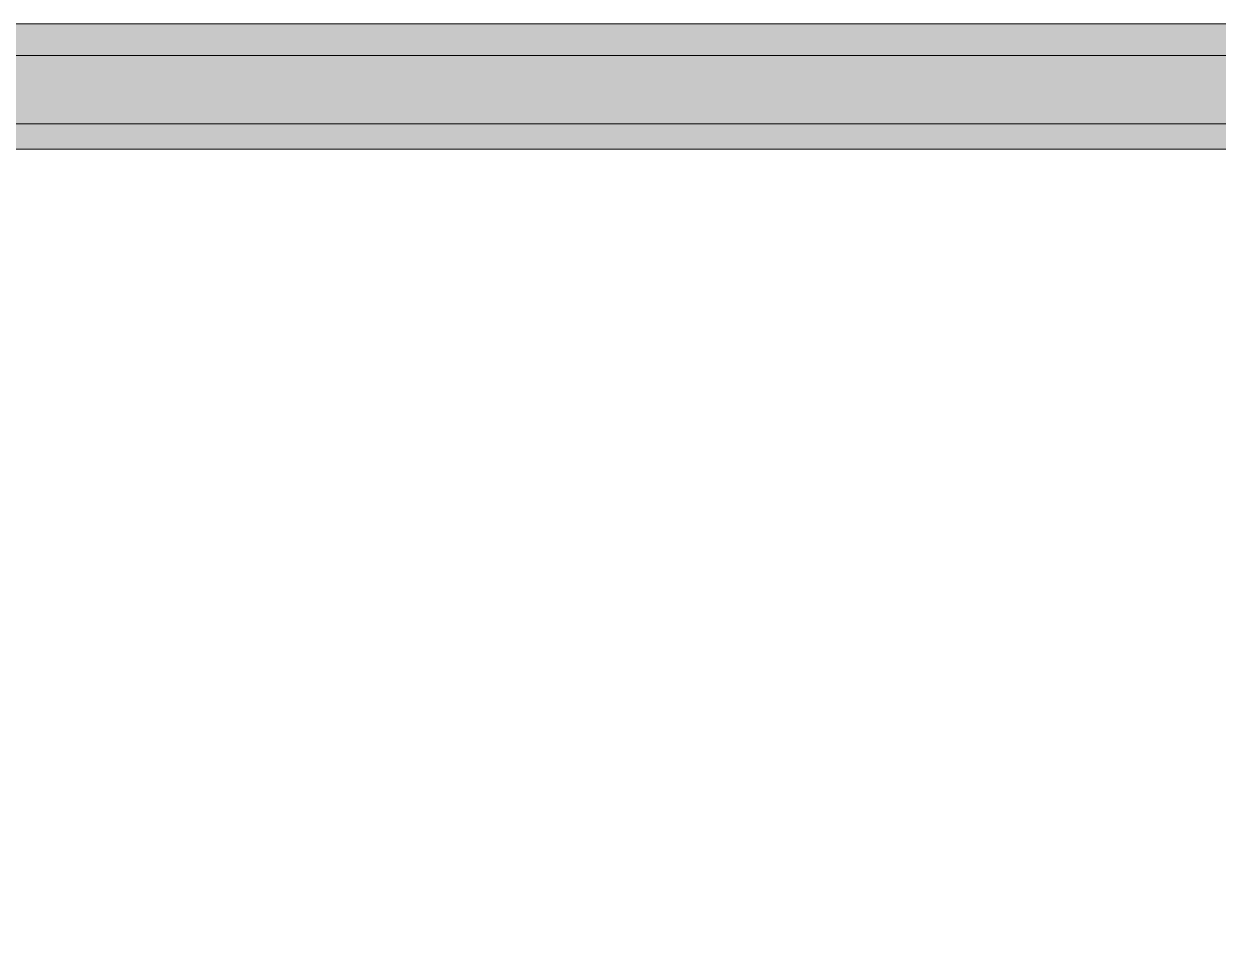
# Model space of a CAD drawing. Header units: metres. Extents: x 5 to 242, y -3 to 162.
# Drawn here: x 180.602 to 181.936, y 108.538 to 109.574 of the extents above; entities that cross this region are included whole.
import ezdxf

# ---------------------------------------------------------------- set-up
doc = ezdxf.new("R2010")
doc.units = ezdxf.units.M
doc.layers.add('1053_ARQ_BASE_MATADOURO_2_dwg', color=7, linetype='Continuous', lineweight=5, true_color=0x767676)
doc.layers.add('A-PISO', color=7, linetype='Continuous', lineweight=5)
doc.layers.add('A-WALL', color=7, linetype='Continuous', lineweight=9)

# ---------------------------------------------------------------- blocks, each defined once
blk = doc.blocks.new('1053_ARQ_BASE_MATADOURO_2_dwg-3637054-TÉRREO 1_20')
at = {"layer": 'A-PISO', "color": 253, "true_color": 0xaaaaaa}
for p, q in [((159.4912, 76.353), (143.432, 76.353)), ((159.4912, 76.2768), (143.432, 76.2768))]:
    blk.add_line(p, q, dxfattribs=at)
at = {"layer": 'A-PISO', "color": 253, "true_color": 0xaaaaaa, "flags": 128}
blk.add_lwpolyline([(143.432, 76.3882), (159.5394, 76.3882), (159.5394, 76.2382), (159.5394, 75.3282)], dxfattribs=at)

msp = doc.modelspace()

# ---------------------------------------------------------------- hatches: boundary and pattern name
at = {"layer": 'A-WALL', "true_color": 0xeaeaea, "transparency": 33554483}
h = msp.add_hatch(color=254, dxfattribs=at)
h.paths.add_polyline_path([(185.6131, 109.4342), (185.9382, 109.4342), (185.9382, 109.5742), (169.8307, 109.5742), (169.8307, 109.4342), (185.5958, 109.4342)])
h.paths.add_polyline_path([(166.9411, 109.4342), (169.3545, 109.4342), (169.3545, 109.5742), (166.2829, 109.5742), (166.2829, 109.4342)])

# ---------------------------------------------------------------- linework, layer by layer
at = {"layer": 'A-WALL', "color": 253, "true_color": 0xb6b6b6}
msp.add_line((185.9382, 109.5742), (169.8307, 109.5742), dxfattribs=at)
at = {"layer": 'A-WALL', "color": 253, "true_color": 0xaaaaaa}
msp.add_line((185.9382, 109.4342), (169.8307, 109.4342), dxfattribs=at)

# ---------------------------------------------------------------- block references
at = {"layer": '1053_ARQ_BASE_MATADOURO_2_dwg', "color": 253, "true_color": 0xaaaaaa}
msp.add_blockref('1053_ARQ_BASE_MATADOURO_2_dwg-3637054-TÉRREO 1_20', (26.3988, 33.186), dxfattribs=at)

doc.saveas('drawing.dxf')
